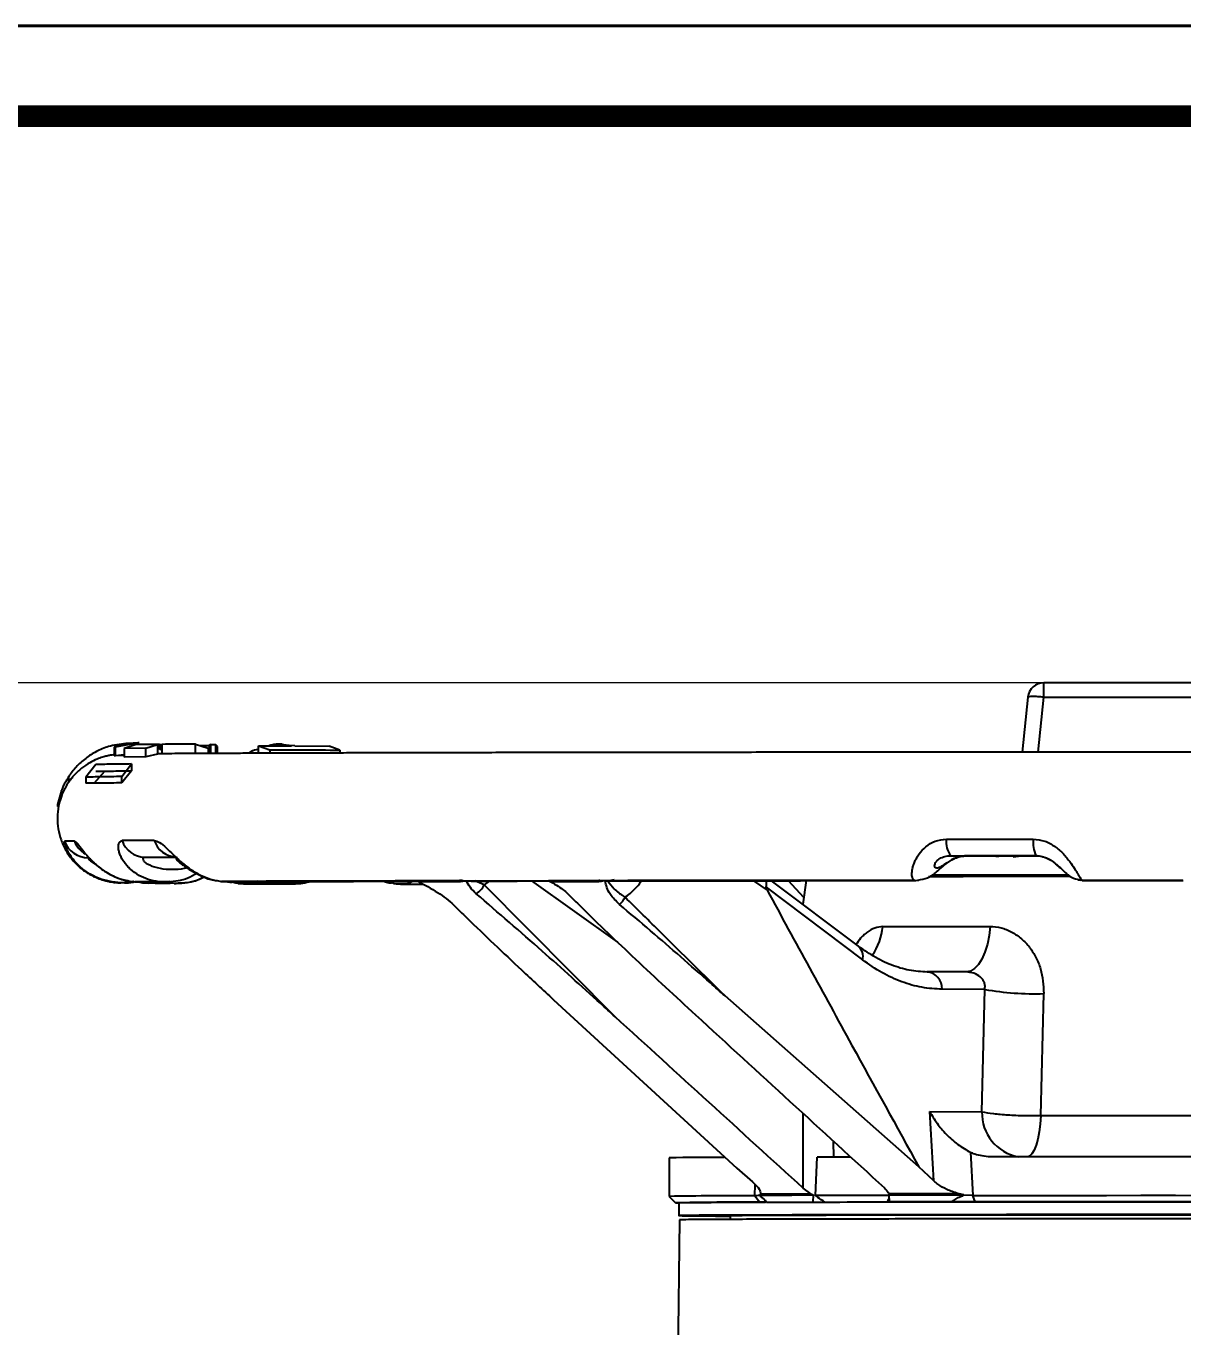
# Model space of a CAD drawing. Header units: millimetres. Extents: x 2126 to 3741, y 477 to 1658.
# Drawn here: x 3145.1 to 3325.4, y 1455.4 to 1658.1 of the extents above; entities that cross this region are included whole.
import ezdxf

# ---------------------------------------------------------------- set-up
doc = ezdxf.new("R2010")
doc.units = ezdxf.units.MM
doc.layers.add('AM_5', color=3, linetype='Continuous', lineweight=25)
doc.layers.add('粗实线', color=7, linetype='Continuous', lineweight=40)
doc.styles.add('SLDTEXTSTYLE1', font='txt.shx', dxfattribs={"width": 0.7, "bigfont": 'gbcbig.shx'})
doc.dimstyles.new('SLDDIMSTYLE12$0', dxfattribs={"dimtxt": 12, "dimasz": 10, "dimexe": 0, "dimexo": 0.0625, "dimgap": 0.875, "dimtad": 1, "dimdec": 1, "dimlfac": 1.8, "dimrnd": 1e-09, "dimzin": 12, "dimdsep": 46, "dimtxsty": 'SLDTEXTSTYLE1', "dimcen": 0.09, "dimdle": 8.16, "dimclrd": 3, "dimclre": 3, "dimadec": 0, "dimazin": 3, "dimtfac": 1, "dimtdec": 1, "dimtofl": 0, "dimtmove": 0, "dimatfit": 3, "dimfxl": 0, "dimfrac": 2, "dimtolj": 1, "dimlwd": 5, "dimlwe": 5, "dimarcsym": 0})

# ---------------------------------------------------------------- blocks, each defined once
blk = doc.blocks.new('图框2')
blk.add_line((23795.37, 7810.82), (22181, 7810.82))
at = {"const_width": 3.38}
blk.add_lwpolyline([(23781.31, 7796.75), (22251.31, 7796.75), (22251.31, 6643.63), (23781.31, 6643.63)], close=True, dxfattribs=at)
blk = doc.blocks.new('*D71')
at = {"layer": 'AM_5', "color": 3, "linetype": 'Continuous', "lineweight": 5, "transparency": 16777216}
for p, q in [((3320.12, 1555.77), (2982.27, 1555.77)), ((2982.27, 1177.92), (2982.27, 1545.77))]:
    blk.add_line(p, q, dxfattribs=at)
at = {"layer": 'AM_5', "color": 3, "lineweight": 5, "transparency": 16777216}
blk.add_line((3215.26, 1167.92), (2982.27, 1167.92), dxfattribs=at)
at = {"layer": 'AM_5', "color": 3, "lineweight": 50, "transparency": 16777216}
for points in [[(2980.61, 1545.77), (2983.94, 1545.77), (2982.27, 1555.77)], [(2980.61, 1177.92), (2983.94, 1177.92), (2982.27, 1167.92)]]:
    blk.add_solid(points, dxfattribs=at)
at = {"layer": 'Defpoints', "color": 0, "lineweight": 50, "transparency": 16777216}
for p in [(2982.27, 1555.77), (3320.19, 1555.77), (3215.32, 1167.92)]:
    blk.add_point(p, dxfattribs=at)
at = {"layer": 'AM_5', "color": 0, "transparency": 16777216, "insert": (2975.4, 1361.85), "char_height": 12, "attachment_point": 5, "rotation": 90, "style": 'SLDTEXTSTYLE1'}
blk.add_mtext('\\A1;437', dxfattribs=at)

msp = doc.modelspace()

# ---------------------------------------------------------------- linework, layer by layer
at = {"color": 7, "linetype": 'Continuous', "lineweight": 25}
for p, q in [((3303.7, 1553.514), (3303.7, 1555.77)), ((3336.675, 1555.77), (3303.7, 1555.77)), ((3301.213, 1553.529), (3300.321, 1544.952)), ((3302.809, 1544.952), (3303.7, 1553.514)), ((3303.7, 1553.514), (3336.675, 1553.514)), ((3160.431, 1546.129), (3158.84, 1545.763)), ((3159.017, 1545.766), (3158.84, 1545.763)), ((3158.84, 1545.763), (3158.84, 1544.358)), ((3159.017, 1545.766), (3161.52, 1546.26)), ((3159.017, 1544.361), (3159.017, 1545.766)), ((3160.392, 1544.522), (3159.017, 1544.361)), ((3160.621, 1546.326), (3159.229, 1546.102)), ((3160.431, 1546.129), (3159.229, 1546.102)), ((3162.254, 1546.137), (3160.392, 1545.522)), ((3163.747, 1545.558), (3160.392, 1545.522)), ((3160.392, 1545.522), (3160.392, 1544.178)), ((3161.782, 1546.351), (3160.621, 1546.326)), ((3161.52, 1546.26), (3162.707, 1546.403)), ((3161.805, 1546.353), (3161.782, 1546.351)), ((3162.531, 1546.4), (3161.805, 1546.353)), ((3165.592, 1546.17), (3162.254, 1546.137)), ((3162.707, 1546.403), (3162.531, 1546.4)), ((3163.747, 1545.558), (3165.592, 1546.17)), ((3163.747, 1544.206), (3163.747, 1545.558)), ((3165.592, 1544.635), (3163.747, 1544.206)), ((3166.278, 1545.733), (3165.553, 1545.921)), ((3165.592, 1546.17), (3165.592, 1544.635)), ((3166.135, 1546.121), (3165.612, 1546.165)), ((3165.632, 1546.199), (3165.796, 1546.181)), ((3166.278, 1545.323), (3165.914, 1545.462)), ((3166.278, 1546.175), (3166.278, 1544.708)), ((3171.518, 1546.212), (3173.451, 1545.578)), ((3171.518, 1544.74), (3171.518, 1546.212)), ((3172.181, 1545.995), (3173.628, 1545.989)), ((3173.451, 1545.578), (3173.451, 1544.75)), ((3173.451, 1545.014), (3173.84, 1544.805)), ((3173.84, 1544.805), (3173.451, 1544.798)), ((3173.912, 1546.155), (3173.628, 1545.989)), ((3173.628, 1545.989), (3173.628, 1544.918)), ((3173.912, 1546.155), (3174.638, 1546.152)), ((3173.912, 1544.752), (3173.912, 1546.155)), ((3174.938, 1545.826), (3174.638, 1546.152)), ((3174.638, 1546.152), (3174.638, 1544.756)), ((3174.938, 1544.757), (3174.938, 1545.826)), ((3181.308, 1545.959), (3183.101, 1545.336)), ((3181.308, 1545.959), (3186.444, 1545.937)), ((3181.308, 1544.783), (3181.308, 1545.959)), ((3183.101, 1545.336), (3183.101, 1544.79)), ((3186.984, 1545.934), (3184.258, 1546.055)), ((3185.016, 1546.179), (3184.479, 1546.181)), ((3186.984, 1545.934), (3192.313, 1545.913)), ((3193.975, 1545.283), (3192.313, 1545.913)), ((3193.975, 1545.283), (3193.975, 1544.823)), ((3155.96, 1543.032), (3154.413, 1541.057)), ((3159.017, 1544.361), (3158.84, 1544.358)), ((3160.258, 1544.459), (3159.58, 1544.452)), ((3160.029, 1541.157), (3161.527, 1543.112)), ((3163.747, 1544.206), (3160.392, 1544.178)), ((3161.527, 1543.112), (3161.527, 1542.039)), ((3151.748, 1540.26), (3151.748, 1541.166)), ((3154.413, 1541.057), (3154.413, 1540.112)), ((3155.702, 1540.137), (3157.358, 1542.006)), ((3161.527, 1542.039), (3160.029, 1540.158)), ((3160.029, 1540.158), (3160.029, 1541.157)), ((3150.601, 1538.972), (3150.006, 1536.825)), ((3150.612, 1538.994), (3150.601, 1538.972)), ((3150.601, 1538.078), (3150.601, 1538.972)), ((3150.612, 1538.102), (3150.612, 1538.994)), ((3150.006, 1536.825), (3150.006, 1536.475)), ((3150.156, 1536.475), (3150.006, 1536.475)), ((3150.601, 1538.078), (3150.384, 1537.297)), ((3150.612, 1538.102), (3150.601, 1538.078)), ((3163.594, 1528.594), (3168.504, 1528.62)), ((3163.594, 1528.594), (3168.624, 1528.59)), ((3289.205, 1528.825), (3302.451, 1528.829)), ((3289.205, 1528.825), (3291.584, 1528.801)), ((3296.649, 1528.647), (3295.41, 1528.798)), ((3298.922, 1528.648), (3300.162, 1528.8)), ((3159.007, 1524.662), (3158.92, 1524.666)), ((3158.927, 1524.674), (3158.962, 1524.684)), ((3158.942, 1524.678), (3158.999, 1524.646)), ((3158.962, 1524.684), (3159.008, 1524.709)), ((3159.052, 1524.674), (3159.008, 1524.709)), ((3159.052, 1524.674), (3159.008, 1524.662)), ((3159.319, 1524.641), (3159.292, 1524.673)), ((3159.999, 1524.666), (3161.912, 1524.737)), ((3161.24, 1524.755), (3161.721, 1524.86)), ((3163.137, 1524.594), (3162.436, 1524.739)), ((3163.224, 1524.585), (3163.061, 1524.619)), ((3163.137, 1524.594), (3163.061, 1524.619)), ((3163.182, 1524.594), (3163.137, 1524.594)), ((3163.754, 1524.605), (3163.224, 1524.585)), ((3163.75, 1524.586), (3164.128, 1524.535)), ((3165.898, 1524.687), (3163.754, 1524.605)), ((3165.804, 1524.77), (3165.981, 1524.798)), ((3167.487, 1524.826), (3165.898, 1524.759)), ((3165.898, 1524.759), (3165.981, 1524.798)), ((3166.878, 1524.712), (3167.23, 1524.778)), ((3167.575, 1524.552), (3168.777, 1524.6)), ((3168.176, 1524.504), (3168.472, 1524.502)), ((3175.327, 1524.848), (3175.523, 1524.819)), ((3175.624, 1524.808), (3175.543, 1524.819)), ((3175.624, 1524.808), (3175.843, 1524.819)), ((3177.798, 1524.562), (3177.222, 1524.688)), ((3177.638, 1524.632), (3177.975, 1524.587)), ((3178.132, 1524.498), (3177.846, 1524.535)), ((3178.046, 1524.508), (3177.846, 1524.535)), ((3177.975, 1524.587), (3178.033, 1524.579)), ((3178.033, 1524.579), (3178.983, 1524.45)), ((3186.264, 1524.468), (3187.063, 1524.508)), ((3187.007, 1524.422), (3187.819, 1524.546)), ((3187.063, 1524.508), (3187.247, 1524.517)), ((3188.904, 1524.711), (3189.557, 1524.811)), ((3202.443, 1524.486), (3202.05, 1524.584)), ((3202.747, 1524.42), (3202.335, 1524.462)), ((3202.437, 1524.452), (3202.335, 1524.462)), ((3202.909, 1524.43), (3202.747, 1524.42)), ((3202.747, 1524.42), (3206.918, 1524.41)), ((3203.326, 1524.429), (3202.909, 1524.43)), ((3203.032, 1524.438), (3203.434, 1524.378)), ((3206.314, 1524.942), (3212.777, 1524.955)), ((3206.314, 1524.942), (3206.57, 1524.806)), ((3206.569, 1524.806), (3212.812, 1524.812)), ((3213.066, 1524.954), (3212.663, 1524.954)), ((3212.777, 1524.955), (3212.812, 1524.812)), ((3212.812, 1524.812), (3213.555, 1524.916)), ((3216.495, 1524.293), (3215.029, 1524.906)), ((3217.277, 1524.875), (3216.495, 1524.293)), ((3236.887, 1503.732), (3216.495, 1524.293)), ((3237.306, 1515.353), (3223.92, 1524.886)), ((3226.584, 1524.922), (3226.667, 1524.915)), ((3226.953, 1524.979), (3234.338, 1524.99)), ((3226.953, 1524.979), (3227.235, 1524.823)), ((3227.235, 1524.823), (3234.331, 1524.827)), ((3234.338, 1524.99), (3234.331, 1524.827)), ((3235.355, 1524.932), (3235.751, 1524.907)), ((3236.265, 1525.012), (3236.783, 1525.117)), ((3258.438, 1524.928), (3260.574, 1523.444)), ((3274.792, 1514.729), (3261.277, 1524.931)), ((3266.305, 1522.307), (3263.885, 1524.933)), ((3266.674, 1524.935), (3266.156, 1521.248)), ((3283.534, 1524.978), (3284.214, 1525.032)), ((3283.57, 1524.965), (3284.214, 1525.032)), ((3283.643, 1524.987), (3283.57, 1524.965)), ((3308.973, 1525.04), (3309.343, 1525.009)), ((3309.691, 1524.969), (3308.973, 1525.04)), ((3309.283, 1525.098), (3309.428, 1525.054)), ((3260.437, 1523.915), (3275.447, 1512.584)), ((3291.591, 1510.712), (3285.477, 1510.731)), ((3292.194, 1510.693), (3292.189, 1510.659)), ((3292.217, 1510.828), (3292.201, 1510.729)), ((3294.489, 1507.998), (3287.843, 1508.018)), ((3294.052, 1488.924), (3294.489, 1507.998)), ((3227.279, 1506.394), (3255.857, 1480.137)), ((3284.211, 1480.35), (3254.03, 1506.969)), ((3303.218, 1488.327), (3303.697, 1507.341)), ((3266.202, 1477.019), (3266.171, 1488.68)), ((3285.919, 1488.949), (3294.052, 1488.924)), ((3286.54, 1478.161), (3285.919, 1488.949)), ((3270.947, 1481.868), (3270.938, 1484.32)), ((3245.322, 1481.751), (3245.322, 1475.751)), ((3268.138, 1475.866), (3268.376, 1481.867)), ((3292.278, 1482.611), (3292.641, 1475.9)), ((3255.857, 1480.137), (3258.301, 1478.027)), ((3286.54, 1478.161), (3284.211, 1480.35)), ((3245.322, 1475.751), (3246.322, 1474.751)), ((3258.639, 1475.842), (3258.697, 1477.584)), ((3258.639, 1475.842), (3259.462, 1474.841)), ((3259.419, 1475.949), (3259.416, 1475.87)), ((3259.531, 1476.148), (3259.419, 1475.949)), ((3267.378, 1476.167), (3266.202, 1477.019)), ((3267.378, 1476.167), (3267.741, 1475.97)), ((3267.741, 1475.97), (3267.703, 1474.866)), ((3279.522, 1476.187), (3279.577, 1475.99)), ((3279.622, 1474.886), (3279.577, 1475.99)), ((3291.224, 1476.002), (3290.293, 1476.199)), ((3291.229, 1475.917), (3291.224, 1476.002)), ((3292.641, 1475.9), (3291.229, 1475.917)), ((3293.01, 1474.898), (3292.641, 1475.9)), ((3246.822, 1474.751), (3246.822, 1472.751)), ((3259.462, 1474.841), (3260.317, 1474.845)), ((3260.48, 1474.848), (3260.518, 1474.849)), ((3279.637, 1474.735), (3279.632, 1474.873)), ((3246.922, 1472.092), (3246.4, 1432.256)), ((3254.822, 1472.763), (3254.822, 1472.162))]:
    msp.add_line(p, q, dxfattribs=at)
at = {"color": 7, "linetype": 'Continuous', "lineweight": 25, "flags": 128}
for points in [[(3288.504, 1531.409), (3290.187, 1531.41), (3291.874, 1531.41), (3293.563, 1531.411), (3295.255, 1531.411), (3296.95, 1531.412), (3298.647, 1531.412), (3300.347, 1531.413), (3302.048, 1531.413)], [(3300.162, 1528.8), (3299.567, 1528.799), (3298.972, 1528.799), (3298.378, 1528.799), (3297.783, 1528.799), (3297.19, 1528.799), (3296.596, 1528.798), (3296.003, 1528.798), (3295.41, 1528.798)], [(3307.872, 1525.572), (3307.054, 1525.571), (3302.867, 1525.568), (3298.797, 1525.565), (3294.87, 1525.561), (3291.112, 1525.556), (3287.548, 1525.551), (3285.72, 1525.548)], [(3278.587, 1517.778), (3280.374, 1517.782), (3282.258, 1517.787), (3284.233, 1517.79), (3286.296, 1517.794), (3288.442, 1517.798), (3290.665, 1517.801), (3292.959, 1517.804), (3295.32, 1517.807)], [(3295.32, 1517.807), (3295.166, 1516.37), (3294.899, 1515.017), (3294.525, 1513.789), (3294.057, 1512.727), (3293.51, 1511.865), (3292.901, 1511.229), (3292.251, 1510.841), (3291.578, 1510.712)], [(3303.218, 1488.327), (3303.129, 1487.023), (3302.975, 1485.794), (3302.759, 1484.68), (3302.489, 1483.716), (3302.173, 1482.933), (3301.822, 1482.356), (3301.446, 1482.003), (3301.22, 1481.906)], [(3303.218, 1488.327), (3307.705, 1488.33), (3312.27, 1488.331), (3316.885, 1488.332), (3321.521, 1488.333), (3326.15, 1488.332), (3330.743, 1488.331), (3335.271, 1488.328), (3339.706, 1488.325), (3344.021, 1488.322), (3348.188, 1488.317), (3352.182, 1488.312), (3355.978, 1488.307), (3359.552, 1488.3), (3362.882, 1488.293), (3365.948, 1488.286), (3368.729, 1488.278), (3371.21, 1488.27)], [(3273.52, 1481.876), (3272.284, 1481.874), (3270.954, 1481.872), (3269.651, 1481.869), (3268.376, 1481.867)], [(3386.822, 1481.824), (3384.176, 1481.834), (3381.203, 1481.844), (3377.92, 1481.853), (3374.342, 1481.862), (3370.489, 1481.87), (3366.379, 1481.877), (3362.034, 1481.884), (3357.476, 1481.89), (3352.728, 1481.895), (3347.815, 1481.9), (3342.762, 1481.904), (3337.593, 1481.907), (3332.337, 1481.909), (3327.019, 1481.91), (3321.668, 1481.911), (3316.309, 1481.911), (3310.97, 1481.91), (3305.68, 1481.908), (3300.464, 1481.905), (3295.35, 1481.902)], [(3259.419, 1475.949), (3260.37, 1475.952), (3261.347, 1475.955), (3262.35, 1475.957), (3263.379, 1475.96), (3264.433, 1475.962), (3265.512, 1475.965), (3266.614, 1475.967), (3267.741, 1475.97)], [(3259.531, 1476.148), (3260.433, 1476.15), (3261.359, 1476.153), (3262.308, 1476.155), (3263.279, 1476.158), (3264.271, 1476.16), (3265.286, 1476.162), (3266.321, 1476.165), (3267.378, 1476.167)], [(3279.586, 1475.886), (3278.06, 1475.883), (3276.56, 1475.881), (3275.087, 1475.879), (3273.64, 1475.876), (3272.22, 1475.874), (3270.83, 1475.871), (3269.469, 1475.869), (3268.138, 1475.866)], [(3279.522, 1476.187), (3280.816, 1476.189), (3282.126, 1476.191), (3283.452, 1476.192), (3284.793, 1476.194), (3286.148, 1476.195), (3287.517, 1476.197), (3288.899, 1476.198), (3290.293, 1476.199)], [(3279.577, 1475.99), (3280.973, 1475.991), (3282.387, 1475.993), (3283.819, 1475.995), (3285.268, 1475.997), (3286.734, 1475.998), (3288.216, 1476), (3289.713, 1476.001), (3291.224, 1476.002)], [(3292.641, 1475.9), (3297.699, 1475.904), (3302.873, 1475.907), (3308.136, 1475.909), (3313.461, 1475.91), (3318.822, 1475.911), (3324.19, 1475.911), (3329.539, 1475.91), (3334.84, 1475.908)], [(3246.822, 1474.733), (3246.789, 1474.733), (3246.383, 1474.745), (3246.358, 1474.756), (3246.713, 1474.767), (3247.447, 1474.779), (3248.557, 1474.79), (3250.035, 1474.801), (3251.875, 1474.811), (3254.067, 1474.821), (3256.601, 1474.831), (3259.462, 1474.841)], [(3260.518, 1474.849), (3261.352, 1474.851), (3262.205, 1474.854), (3263.077, 1474.856), (3263.967, 1474.858), (3264.875, 1474.86), (3265.8, 1474.862), (3266.743, 1474.864), (3267.703, 1474.866)], [(3269.59, 1474.866), (3270.726, 1474.868), (3271.884, 1474.871), (3273.062, 1474.873), (3274.262, 1474.875), (3275.481, 1474.877), (3276.72, 1474.879), (3277.979, 1474.881), (3279.255, 1474.882)], [(3327.921, 1474.907), (3322.859, 1474.908), (3317.785, 1474.908), (3312.723, 1474.907), (3307.698, 1474.906), (3302.732, 1474.903), (3297.851, 1474.9), (3293.076, 1474.897), (3288.431, 1474.892), (3283.939, 1474.887), (3279.619, 1474.882), (3279.368, 1474.881)], [(3279.622, 1474.886), (3280.788, 1474.888), (3281.967, 1474.889), (3283.159, 1474.891), (3284.364, 1474.892), (3285.58, 1474.894), (3286.808, 1474.895), (3288.046, 1474.896), (3289.296, 1474.897)], [(3293.01, 1474.898), (3298, 1474.902), (3303.105, 1474.905), (3308.297, 1474.907), (3313.551, 1474.908), (3318.84, 1474.909), (3324.137, 1474.909), (3329.414, 1474.908), (3334.644, 1474.906)], [(3327.921, 1472.907), (3322.859, 1472.908), (3317.785, 1472.908), (3312.723, 1472.907), (3307.698, 1472.906), (3302.732, 1472.903), (3297.851, 1472.9), (3293.076, 1472.897), (3288.431, 1472.892), (3283.939, 1472.887), (3279.619, 1472.882), (3275.494, 1472.875), (3271.582, 1472.869), (3267.903, 1472.861), (3264.473, 1472.853), (3261.31, 1472.845), (3258.428, 1472.836), (3255.84, 1472.826), (3253.56, 1472.817), (3251.598, 1472.807), (3249.964, 1472.796), (3248.665, 1472.786), (3247.707, 1472.775), (3247.096, 1472.765), (3246.833, 1472.754), (3246.92, 1472.743), (3247.358, 1472.732), (3248.143, 1472.721), (3249.272, 1472.711), (3250.74, 1472.7), (3252.539, 1472.69), (3254.661, 1472.68), (3254.822, 1472.68)], [(3254.822, 1472.739), (3254.616, 1472.746), (3254.616, 1472.756), (3254.966, 1472.766), (3255.666, 1472.777), (3256.71, 1472.787), (3258.094, 1472.796), (3259.809, 1472.806), (3261.848, 1472.815), (3264.198, 1472.824), (3266.848, 1472.833), (3269.783, 1472.841), (3272.988, 1472.848), (3276.446, 1472.856), (3280.137, 1472.862), (3284.043, 1472.868), (3288.143, 1472.873), (3292.414, 1472.878), (3296.834, 1472.882), (3301.379, 1472.885), (3306.026, 1472.888), (3310.749, 1472.89), (3315.522, 1472.891), (3320.322, 1472.891), (3325.121, 1472.891), (3329.895, 1472.89)]]:
    msp.add_lwpolyline(points, dxfattribs=at)
at = {"color": 7, "linetype": 'Continuous', "lineweight": 25}
for centre, radius, start, end in [((3303.7, 1553.27), 2.5, 89.99963, 174.0622), ((3153.969, 1418.656), 112.461, 90.67829, 91.46899), ((3154.818, 1532.493), 3.99, 200.7466, 269.94723), ((3156.371, 1532.508), 3.987, 200.53714, 238.92466), ((3183.715, -2369.182), 3900.426, 90.273673, 90.347423), ((3163.66, 1532.389), 3.796, 198.69099, 269.01094), ((3168.605, 1532.311), 3.692, 197.51104, 268.43264), ((3292.03, 1530.978), 3.552, 173.03617, 217.31461), ((3307.488, 1530.937), 5.461, 174.99942, 202.70803), ((3175.657, 2931.616), 1407.053, 269.518479, 269.594895), ((3213.757, 1525.494), 2.99, 299.82941, 336.32535), ((3235.696, 1523.574), 2.995, 308.67298, 336.20635), ((3269.23, 1518.65), 9.398, 325.32743, 354.67802), ((3273.484, 1513.157), 2.046, 343.7516, 50.24879), ((3285.213, 1508.111), 2.633, 357.9869, 84.42865), ((3302.199, 1551.248), 43.932, 259.89257, 271.95432), ((3300.976, 1488.721), 6.927, 178.32202, 259.40651), ((3252.396, 1159.818), 322.01, 89.73693, 91.25872), ((3257.117, 725.218), 750.625, 89.883813, 90.900378), ((3258.507, 742.467), 732.377, 89.853938, 90.914175)]:
    msp.add_arc(centre, radius, start, end, dxfattribs=at)
msp.add_open_spline([(3303.7, 1553.514), (3303.376, 1553.544), (3302.728, 1553.603), (3301.909, 1553.632), (3301.333, 1553.612), (3301.253, 1553.556), (3301.213, 1553.529)], degree=3, dxfattribs=at)
for points, knots in [([(3158.84, 1544.549), (3158.787, 1544.544), (3158.649, 1544.529), (3158.271, 1544.472), (3157.703, 1544.359), (3156.982, 1544.167), (3156.068, 1543.84), (3154.943, 1543.292), (3153.686, 1542.444), (3152.457, 1541.282), (3151.407, 1539.867), (3150.614, 1538.272), (3150.114, 1536.558), (3149.925, 1534.781), (3150.054, 1532.999), (3150.497, 1531.268), (3151.238, 1529.642), (3152.256, 1528.174), (3153.516, 1526.911), (3154.881, 1525.958), (3156.14, 1525.351), (3157.136, 1525.01), (3157.896, 1524.822), (3158.469, 1524.721), (3158.792, 1524.678), (3158.896, 1524.668), (3158.92, 1524.666)], [0, 0, 0, 0, 0.0148867, 0.0392673, 0.0620584, 0.0873333, 0.1182037, 0.1585511, 0.2087423, 0.2639748, 0.320539, 0.3773811, 0.4342854, 0.491206, 0.5481328, 0.6050646, 0.6620035, 0.7189518, 0.7759064, 0.832816, 0.878701, 0.9113007, 0.9380514, 0.963413, 0.9915051, 1, 1, 1, 1]), ([(3159.226, 1546.103), (3158.795, 1546.021), (3157.696, 1545.811), (3156.055, 1545.099), (3154.349, 1544.027), (3152.881, 1542.717), (3152.114, 1541.667), (3151.748, 1541.166)], [0, 0, 0, 0, 0.1436466, 0.3657796, 0.5794741, 0.7996194, 1, 1, 1, 1]), ([(3165.463, 1545.985), (3165.618, 1545.97), (3165.94, 1545.939), (3166.163, 1545.829), (3166.278, 1545.772)], [0, 0, 0, 0, 0.4794776, 1, 1, 1, 1]), ([(3165.463, 1545.794), (3165.555, 1545.776), (3165.871, 1545.715), (3166.109, 1545.613), (3166.278, 1545.541)], [0, 0, 0, 0, 0.2892723, 1, 1, 1, 1]), ([(3165.463, 1545.636), (3165.536, 1545.616), (3165.821, 1545.54), (3166.083, 1545.397), (3166.278, 1545.29)], [0, 0, 0, 0, 0.2547132, 1, 1, 1, 1]), ([(3166.278, 1546.044), (3166.277, 1546.045), (3166.058, 1546.11), (3165.824, 1546.091), (3165.592, 1546.071)], [0, 0, 0, 0, 0.0059339, 1, 1, 1, 1]), ([(3166.278, 1545.248), (3166.116, 1545.343), (3165.897, 1545.472), (3165.654, 1545.54), (3165.592, 1545.558)], [0, 0, 0, 0, 0.7422142, 1, 1, 1, 1]), ([(3320.322, 1544.954), (3317.924, 1544.954), (3314.543, 1544.954), (3309.54, 1544.954), (3305.248, 1544.953), (3300.144, 1544.952), (3294.802, 1544.95), (3289.236, 1544.948), (3283.534, 1544.946), (3277.749, 1544.942), (3271.924, 1544.939), (3266.094, 1544.935), (3260.287, 1544.93), (3254.527, 1544.925), (3248.836, 1544.919), (3243.232, 1544.913), (3237.732, 1544.906), (3232.35, 1544.899), (3227.101, 1544.891), (3221.997, 1544.883), (3217.049, 1544.875), (3212.269, 1544.866), (3207.667, 1544.856), (3203.25, 1544.847), (3199.028, 1544.837), (3195.008, 1544.826), (3191.196, 1544.816), (3187.599, 1544.805), (3184.221, 1544.794), (3181.066, 1544.783), (3178.138, 1544.771), (3175.439, 1544.76), (3172.97, 1544.748), (3170.731, 1544.736), (3168.726, 1544.725), (3167.001, 1544.713), (3166.037, 1544.706), (3165.592, 1544.703)], [0, 0, 0, 0, 0.0344071, 0.0485109, 0.0718894, 0.0961605, 0.1221805, 0.149305, 0.1772714, 0.2058697, 0.2349502, 0.2644009, 0.2941371, 0.3240924, 0.3542143, 0.3844599, 0.4147936, 0.445185, 0.4756078, 0.5060385, 0.5364555, 0.5668389, 0.5971695, 0.6274283, 0.6575964, 0.6876542, 0.7175815, 0.7473561, 0.7769545, 0.8063502, 0.8355137, 0.8644114, 0.8930048, 0.921249, 0.9490912, 0.9764687, 1, 1, 1, 1]), ([(3165.604, 1546.192), (3165.757, 1546.196), (3165.944, 1546.201), (3166.123, 1546.15), (3166.154, 1546.141)], [0, 0, 0, 0, 0.8253899, 1, 1, 1, 1]), ([(3171.518, 1546.212), (3170.474, 1546.206), (3168.38, 1546.194), (3166.98, 1546.181), (3166.278, 1546.175)], [0, 0, 0, 0, 0.4988559, 1, 1, 1, 1]), ([(3179.838, 1544.778), (3179.941, 1544.87), (3180.363, 1545.252), (3180.901, 1545.352), (3181.308, 1545.428)], [0, 0, 0, 0, 0.2430477, 1, 1, 1, 1]), ([(3182.867, 1545.953), (3183.021, 1546.009), (3184.172, 1546.428), (3185.39, 1546.164), (3186.444, 1545.937)], [0, 0, 0, 0, 0.1344178, 1, 1, 1, 1]), ([(3183.101, 1545.336), (3184.758, 1545.327), (3188.08, 1545.31), (3192.007, 1545.292), (3193.975, 1545.283)], [0, 0, 0, 0, 0.498853, 1, 1, 1, 1]), ([(3481.796, 1524.673), (3481.851, 1524.679), (3481.992, 1524.694), (3482.374, 1524.751), (3482.941, 1524.864), (3483.663, 1525.057), (3484.576, 1525.384), (3485.701, 1525.931), (3486.958, 1526.779), (3488.187, 1527.941), (3489.238, 1529.357), (3490.031, 1530.952), (3490.531, 1532.666), (3490.719, 1534.442), (3490.59, 1536.224), (3490.148, 1537.955), (3489.406, 1539.581), (3488.389, 1541.049), (3487.129, 1542.313), (3485.763, 1543.265), (3484.505, 1543.872), (3483.508, 1544.213), (3482.75, 1544.401), (3482.169, 1544.504), (3481.724, 1544.561), (3481.357, 1544.594), (3480.943, 1544.619), (3480.553, 1544.632), (3479.964, 1544.646), (3479.179, 1544.659), (3478.246, 1544.671), (3477.06, 1544.684), (3475.676, 1544.696), (3474.013, 1544.709), (3472.079, 1544.722), (3469.876, 1544.735), (3467.41, 1544.748), (3464.684, 1544.76), (3461.704, 1544.773), (3458.475, 1544.785), (3455.003, 1544.797), (3451.294, 1544.809), (3447.356, 1544.82), (3443.195, 1544.831), (3438.818, 1544.842), (3434.234, 1544.852), (3429.45, 1544.862), (3424.477, 1544.872), (3419.322, 1544.881), (3413.995, 1544.889), (3408.507, 1544.898), (3402.868, 1544.905), (3397.089, 1544.912), (3391.181, 1544.919), (3385.158, 1544.925), (3379.033, 1544.93), (3372.821, 1544.935), (3366.541, 1544.94), (3360.216, 1544.944), (3353.883, 1544.947), (3347.607, 1544.949), (3341.555, 1544.951), (3336.11, 1544.953), (3331.334, 1544.954), (3326.205, 1544.954), (3322.57, 1544.954), (3320.322, 1544.954)], [0, 0, 0, 0, 0.0017465, 0.0044658, 0.0070078, 0.0098268, 0.0132699, 0.01777, 0.0233681, 0.0295284, 0.0358372, 0.0421771, 0.0485239, 0.0548725, 0.0612218, 0.0675716, 0.0739223, 0.080274, 0.0866264, 0.0929737, 0.0980915, 0.1017275, 0.1047111, 0.1075398, 0.110673, 0.1150505, 0.1222946, 0.1411051, 0.1636746, 0.1818588, 0.204115, 0.2240384, 0.2453355, 0.2673737, 0.2899055, 0.3127692, 0.3358643, 0.359126, 0.3825109, 0.405989, 0.4295389, 0.4531449, 0.4767954, 0.5004811, 0.5241948, 0.5479305, 0.5716831, 0.5954484, 0.619222, 0.6430003, 0.666779, 0.690554, 0.7143201, 0.7380713, 0.7617997, 0.7854945, 0.8091398, 0.8327115, 0.8561692, 0.8794397, 0.9023738, 0.9246109, 0.9449865, 0.9610624, 0.975932, 1, 1, 1, 1]), ([(3161.527, 1543.112), (3160.409, 1543.098), (3158.189, 1543.07), (3156.699, 1543.045), (3155.96, 1543.032)], [0, 0, 0, 0, 0.5034187, 1, 1, 1, 1]), ([(3151.748, 1541.166), (3151.602, 1540.936), (3151.315, 1540.482), (3150.976, 1539.827), (3150.76, 1539.348), (3150.66, 1539.107), (3150.622, 1539.014), (3150.615, 1539.001), (3150.612, 1538.994)], [0, 0, 0, 0, 0.2914797, 0.5750699, 0.8079281, 0.8967748, 0.9490808, 1, 1, 1, 1]), ([(3152.321, 1541.011), (3152.318, 1541.009), (3152.078, 1540.806), (3151.912, 1540.531), (3151.748, 1540.26)], [0, 0, 0, 0, 0.01355435, 1, 1, 1, 1]), ([(3160.029, 1541.157), (3158.9, 1541.139), (3156.661, 1541.104), (3155.158, 1541.073), (3154.413, 1541.057)], [0, 0, 0, 0, 0.5039201, 1, 1, 1, 1]), ([(3155.96, 1541.993), (3156.705, 1542.001), (3158.195, 1542.016), (3160.416, 1542.032), (3161.527, 1542.039)], [0, 0, 0, 0, 0.4999998, 1, 1, 1, 1]), ([(3160.029, 1540.158), (3158.909, 1540.151), (3156.668, 1540.136), (3155.165, 1540.12), (3154.413, 1540.112)], [0, 0, 0, 0, 0.5000002, 1, 1, 1, 1]), ([(3158.962, 1524.684), (3158.36, 1524.783), (3157.19, 1524.976), (3155.536, 1525.659), (3154.318, 1526.421), (3153.469, 1527.13), (3152.908, 1527.682), (3152.415, 1528.257), (3151.986, 1528.852), (3151.64, 1529.424), (3151.287, 1530.131), (3151.029, 1530.885), (3151.067, 1531.015), (3151.086, 1531.08)], [0, 0, 0, 0, 0.1284973, 0.2497639, 0.3799902, 0.4410033, 0.4995684, 0.5633982, 0.624473, 0.6884765, 0.7497189, 0.8750081, 1, 1, 1, 1]), ([(3152.638, 1531.109), (3152.754, 1531.047), (3152.986, 1530.921), (3153.639, 1530.027), (3154.37, 1529.095), (3155.08, 1528.308), (3155.852, 1527.544), (3156.744, 1526.813), (3157.735, 1526.167), (3158.789, 1525.598), (3160.201, 1525.028), (3161.371, 1524.837), (3161.972, 1524.738)], [0, 0, 0, 0, 0.1245331, 0.2497204, 0.3746604, 0.4358129, 0.4997369, 0.6193085, 0.6831267, 0.7499061, 0.8713351, 1, 1, 1, 1]), ([(3165.804, 1524.77), (3165.237, 1524.868), (3164.134, 1525.059), (3162.623, 1525.74), (3161.55, 1526.503), (3160.842, 1527.212), (3160.395, 1527.766), (3160.031, 1528.341), (3159.75, 1528.938), (3159.567, 1529.511), (3159.456, 1530.221), (3159.544, 1530.977), (3159.891, 1531.107), (3160.064, 1531.173)], [0, 0, 0, 0, 0.12847248, 0.24975174, 0.3799936, 0.44100837, 0.49957067, 0.56339972, 0.6244689, 0.68847721, 0.74971847, 0.87501061, 1, 1, 1, 1]), ([(3165.084, 1531.2), (3165.349, 1531.137), (3165.879, 1531.011), (3166.891, 1530.111), (3167.835, 1529.175), (3168.666, 1528.386), (3169.525, 1527.619), (3170.462, 1526.887), (3171.462, 1526.24), (3172.504, 1525.672), (3173.866, 1525.104), (3174.96, 1524.916), (3175.523, 1524.819)], [0, 0, 0, 0, 0.1245352, 0.2497123, 0.3746683, 0.4358121, 0.4997348, 0.6193036, 0.6831306, 0.7499247, 0.8713728, 1, 1, 1, 1]), ([(3283.534, 1524.978), (3283.428, 1525.062), (3283.221, 1525.225), (3283.104, 1525.885), (3283.172, 1526.642), (3283.364, 1527.356), (3283.576, 1527.916), (3283.866, 1528.5), (3284.379, 1529.306), (3285.26, 1530.27), (3286.718, 1531.207), (3287.909, 1531.342), (3288.504, 1531.409)], [0, 0, 0, 0, 0.12824094, 0.2497124, 0.38013368, 0.44117675, 0.49972094, 0.5635671, 0.62460086, 0.74964368, 0.87499954, 1, 1, 1, 1]), ([(3302.048, 1531.413), (3302.658, 1531.347), (3303.88, 1531.213), (3305.218, 1530.43), (3306.134, 1529.699), (3306.74, 1529.108), (3307.28, 1528.497), (3307.888, 1527.715), (3308.383, 1526.974), (3308.781, 1526.329), (3309.118, 1525.767), (3309.448, 1525.22), (3309.596, 1525.063), (3309.672, 1524.982)], [0, 0, 0, 0, 0.1245194, 0.2495841, 0.3108218, 0.3749069, 0.4359753, 0.4998788, 0.6193777, 0.6832429, 0.7501183, 0.8717113, 1, 1, 1, 1]), ([(3154.755, 1528.68), (3154.746, 1528.677), (3154.712, 1528.669), (3154.839, 1528.517), (3155.118, 1528.215), (3155.732, 1527.622), (3156.768, 1526.738), (3158.464, 1525.723), (3159.946, 1525.045), (3160.857, 1524.951), (3160.993, 1524.937)], [0, 0, 0, 0, 0.023323, 0.0856596, 0.1580207, 0.2430344, 0.4417407, 0.6789866, 0.9522608, 1, 1, 1, 1]), ([(3156.012, 1527.458), (3155.883, 1527.52), (3155.499, 1527.703), (3155.054, 1528.072), (3154.773, 1528.429), (3154.8, 1528.478), (3154.814, 1528.503)], [0, 0, 0, 0, 0.1407072, 0.4184993, 0.7090977, 1, 1, 1, 1]), ([(3170.166, 1526.928), (3170.026, 1526.887), (3169.258, 1526.664), (3167.842, 1526.618), (3166.006, 1526.753), (3164.576, 1527.185), (3163.711, 1527.717), (3163.334, 1528.161), (3163.3, 1528.521), (3163.496, 1528.569), (3163.594, 1528.594)], [0, 0, 0, 0, 0.0426739, 0.2343151, 0.4259587, 0.6169991, 0.7170695, 0.8085352, 0.9042176, 1, 1, 1, 1]), ([(3168.719, 1528.461), (3168.674, 1528.448), (3168.521, 1528.404), (3168.454, 1528.33), (3168.558, 1528.158), (3168.832, 1527.915), (3169.173, 1527.642), (3169.636, 1527.295), (3170.726, 1526.519), (3172.307, 1525.657), (3173.921, 1525.04), (3174.722, 1524.966), (3174.917, 1524.949)], [0, 0, 0, 0, 0.0349153, 0.1182998, 0.1932785, 0.2622653, 0.3240599, 0.3768786, 0.4681528, 0.7421421, 0.9372986, 1, 1, 1, 1]), ([(3284.054, 1525.032), (3284.582, 1525.113), (3285.723, 1525.289), (3286.82, 1526.156), (3287.732, 1526.953), (3288.511, 1527.626), (3289.361, 1528.184), (3290.081, 1528.53), (3290.852, 1528.763), (3291.358, 1528.788), (3291.619, 1528.801)], [0, 0, 0, 0, 0.1857217, 0.4006953, 0.525066, 0.6801172, 0.7583564, 0.8357456, 0.9152422, 1, 1, 1, 1]), ([(3291.584, 1528.801), (3291.257, 1528.778), (3290.606, 1528.731), (3289.676, 1528.377), (3288.903, 1527.935), (3288.135, 1527.401), (3287.515, 1526.978), (3287.01, 1526.827), (3286.684, 1526.989), (3286.631, 1527.418), (3286.936, 1527.951), (3287.45, 1528.394), (3288.241, 1528.753), (3288.883, 1528.801), (3289.205, 1528.825)], [0, 0, 0, 0, 0.0625989, 0.1249043, 0.1872263, 0.2496807, 0.3746119, 0.4998044, 0.6249986, 0.7497987, 0.8151711, 0.8749227, 0.9374287, 1, 1, 1, 1]), ([(3295.41, 1528.798), (3294.72, 1528.798), (3293.339, 1528.799), (3292.169, 1528.801), (3291.584, 1528.801)], [0, 0, 0, 0, 0.500015, 1, 1, 1, 1]), ([(3302.658, 1528.803), (3302.431, 1528.803), (3301.748, 1528.801), (3300.797, 1528.8), (3300.162, 1528.8)], [0, 0, 0, 0, 0.33151063, 1, 1, 1, 1]), ([(3302.451, 1528.829), (3302.779, 1528.805), (3303.436, 1528.758), (3304.338, 1528.399), (3305.043, 1527.956), (3305.675, 1527.427), (3306.087, 1527.001), (3306.222, 1526.939), (3306.285, 1526.91)], [0, 0, 0, 0, 0.1298177, 0.2599092, 0.3835834, 0.5188926, 0.7778114, 1, 1, 1, 1]), ([(3303.352, 1528.727), (3303.628, 1528.644), (3304.192, 1528.477), (3305.004, 1528.003), (3305.768, 1527.401), (3306.782, 1526.456), (3307.832, 1525.395), (3308.852, 1525.186), (3309.283, 1525.098)], [0, 0, 0, 0, 0.099024, 0.2022508, 0.3197532, 0.4562471, 0.7696172, 1, 1, 1, 1]), ([(3159.024, 1524.656), (3159.084, 1524.65), (3159.35, 1524.622), (3159.587, 1524.613), (3159.76, 1524.606), (3159.866, 1524.602)], [0, 0, 0, 0, 0.102874, 0.4498624, 1, 1, 1, 1]), ([(3161.868, 1524.799), (3161.845, 1524.791), (3160.953, 1524.501), (3159.99, 1524.589), (3159.052, 1524.674)], [0, 0, 0, 0, 0.0262577, 1, 1, 1, 1]), ([(3160.416, 1524.619), (3160.86, 1524.609), (3161.367, 1524.598), (3161.852, 1524.721), (3161.912, 1524.737)], [0, 0, 0, 0, 0.87522233, 1, 1, 1, 1]), ([(3161.748, 1524.774), (3161.728, 1524.77), (3161.509, 1524.725), (3161.219, 1524.694), (3160.883, 1524.655), (3160.79, 1524.65), (3160.737, 1524.647)], [0, 0, 0, 0, 0.02437842, 0.26552725, 0.57548966, 1, 1, 1, 1]), ([(3161.972, 1524.738), (3162.516, 1524.743), (3163.606, 1524.754), (3165.071, 1524.764), (3165.804, 1524.77)], [0, 0, 0, 0, 0.4993996, 1, 1, 1, 1]), ([(3165.898, 1524.759), (3165.167, 1524.754), (3163.702, 1524.744), (3162.613, 1524.733), (3162.067, 1524.728)], [0, 0, 0, 0, 0.4993996, 1, 1, 1, 1]), ([(3163.159, 1524.68), (3163.444, 1524.683), (3164.116, 1524.69), (3165.358, 1524.701), (3166.414, 1524.708), (3166.911, 1524.712)], [0, 0, 0, 0, 0.2805546, 0.6611713, 1, 1, 1, 1]), ([(3163.224, 1524.585), (3163.856, 1524.58), (3165.12, 1524.568), (3166.756, 1524.558), (3167.575, 1524.552)], [0, 0, 0, 0, 0.499399, 1, 1, 1, 1]), ([(3167.491, 1524.561), (3166.671, 1524.567), (3165.142, 1524.577), (3163.959, 1524.587), (3163.41, 1524.592)], [0, 0, 0, 0, 0.5361807, 1, 1, 1, 1]), ([(3167.23, 1524.778), (3168.288, 1524.872), (3169.916, 1525.017), (3171.302, 1525.853), (3171.789, 1526.146)], [0, 0, 0, 0, 0.6493093, 1, 1, 1, 1]), ([(3168.445, 1524.502), (3169.056, 1524.535), (3170.251, 1524.599), (3171.722, 1524.998), (3172.53, 1525.384), (3172.806, 1525.517)], [0, 0, 0, 0, 0.4074999, 0.7971073, 1, 1, 1, 1]), ([(3168.777, 1524.6), (3169.241, 1524.603), (3170.569, 1524.61), (3171.979, 1525.017), (3172.769, 1525.514), (3172.785, 1525.524)], [0, 0, 0, 0, 0.3456559, 0.9874843, 1, 1, 1, 1]), ([(3175.523, 1524.819), (3177.053, 1524.825), (3180.119, 1524.837), (3185.073, 1524.853), (3190.067, 1524.867), (3195.05, 1524.879), (3200.348, 1524.891), (3204.15, 1524.899), (3206.051, 1524.902)], [0, 0, 0, 0, 0.1901055, 0.3809491, 0.5349186, 0.6888882, 0.8444441, 1, 1, 1, 1]), ([(3206.083, 1524.89), (3203.767, 1524.885), (3199.127, 1524.876), (3193.168, 1524.862), (3187.978, 1524.849), (3183.509, 1524.836), (3179.344, 1524.822), (3176.864, 1524.813), (3175.624, 1524.808)], [0, 0, 0, 0, 0.1905993, 0.3819402, 0.5356681, 0.689396, 0.844698, 1, 1, 1, 1]), ([(3176.397, 1524.849), (3176.468, 1524.821), (3176.736, 1524.715), (3177.016, 1524.699), (3177.222, 1524.688)], [0, 0, 0, 0, 0.2662563, 1, 1, 1, 1]), ([(3176.503, 1524.764), (3176.532, 1524.764), (3177.484, 1524.768), (3179.583, 1524.777), (3182.821, 1524.789), (3186.329, 1524.801), (3190.068, 1524.812), (3194.036, 1524.824), (3198.233, 1524.835), (3202.261, 1524.844), (3204.978, 1524.85), (3206.147, 1524.853)], [0, 0, 0, 0, 0.003964, 0.1311845, 0.2589432, 0.3871182, 0.5156196, 0.6443792, 0.7733439, 0.9024716, 1, 1, 1, 1]), ([(3181.212, 1524.871), (3180.993, 1524.774), (3180.072, 1524.367), (3178.971, 1524.441), (3178.132, 1524.498)], [0, 0, 0, 0, 0.23741312, 1, 1, 1, 1]), ([(3178.132, 1524.498), (3179.403, 1524.493), (3181.948, 1524.483), (3184.824, 1524.473), (3186.264, 1524.468)], [0, 0, 0, 0, 0.4993995, 1, 1, 1, 1]), ([(3186.183, 1524.478), (3184.745, 1524.483), (3181.967, 1524.492), (3179.51, 1524.502), (3178.325, 1524.507)], [0, 0, 0, 0, 0.5178805, 1, 1, 1, 1]), ([(3178.96, 1524.451), (3178.965, 1524.451), (3179.968, 1524.446), (3182.198, 1524.438), (3184.889, 1524.429), (3186.599, 1524.423), (3187.066, 1524.422)], [0, 0, 0, 0, 0.0022858, 0.4215553, 0.8421077, 1, 1, 1, 1]), ([(3187.247, 1524.517), (3187.678, 1524.491), (3188.313, 1524.454), (3188.966, 1524.723), (3189.174, 1524.809)], [0, 0, 0, 0, 0.68017584, 1, 1, 1, 1]), ([(3200.862, 1524.841), (3200.971, 1524.794), (3201.364, 1524.627), (3201.762, 1524.602), (3202.05, 1524.584)], [0, 0, 0, 0, 0.2767867, 1, 1, 1, 1]), ([(3205.327, 1524.851), (3205.134, 1524.735), (3204.535, 1524.374), (3203.759, 1524.419), (3203.233, 1524.45)], [0, 0, 0, 0, 0.3216108, 1, 1, 1, 1]), ([(3203.421, 1524.378), (3204.41, 1524.375), (3205.57, 1524.373), (3206.805, 1524.37), (3206.988, 1524.37)], [0, 0, 0, 0, 0.8524702, 1, 1, 1, 1]), ([(3206.051, 1524.902), (3206.048, 1524.91), (3206.04, 1524.926), (3206.15, 1524.94), (3206.265, 1524.942), (3206.314, 1524.942)], [0, 0, 0, 0, 0.36415878, 0.730056, 1, 1, 1, 1]), ([(3206.051, 1524.902), (3206.123, 1524.874), (3206.267, 1524.817), (3206.468, 1524.809), (3206.57, 1524.806)], [0, 0, 0, 0, 0.4905779, 1, 1, 1, 1]), ([(3206.083, 1524.89), (3207.159, 1524.301), (3208.775, 1523.416), (3210.635, 1522.137), (3211.357, 1521.489), (3211.724, 1521.16)], [0, 0, 0, 0, 0.4948815, 0.7435182, 1, 1, 1, 1]), ([(3212.777, 1524.955), (3212.857, 1524.954), (3213.018, 1524.953), (3213.3, 1524.935), (3213.477, 1524.922), (3213.555, 1524.916)], [0, 0, 0, 0, 0.3587973, 0.7200357, 1, 1, 1, 1]), ([(3213.555, 1524.916), (3215.655, 1524.919), (3219.86, 1524.926), (3224.33, 1524.932), (3226.569, 1524.935)], [0, 0, 0, 0, 0.4993351, 1, 1, 1, 1]), ([(3213.716, 1524.903), (3215.796, 1524.906), (3219.955, 1524.913), (3224.374, 1524.919), (3226.584, 1524.922)], [0, 0, 0, 0, 0.5000042, 1, 1, 1, 1]), ([(3215.244, 1522.9), (3214.909, 1523.222), (3214.182, 1523.92), (3213.879, 1524.559), (3213.716, 1524.903)], [0, 0, 0, 0, 0.461832, 1, 1, 1, 1]), ([(3214.468, 1524.87), (3215.337, 1524.871), (3217.865, 1524.876), (3221.95, 1524.883), (3225.239, 1524.888), (3226.737, 1524.89)], [0, 0, 0, 0, 0.2220878, 0.6459102, 1, 1, 1, 1]), ([(3226.569, 1524.935), (3226.575, 1524.943), (3226.589, 1524.959), (3226.734, 1524.977), (3226.883, 1524.978), (3226.953, 1524.979)], [0, 0, 0, 0, 0.34458151, 0.6913843, 1, 1, 1, 1]), ([(3226.569, 1524.935), (3226.737, 1524.885), (3226.939, 1524.826), (3227.193, 1524.824), (3227.235, 1524.823)], [0, 0, 0, 0, 0.8320754, 1, 1, 1, 1]), ([(3226.584, 1524.922), (3227.379, 1524.466), (3228.493, 1523.828), (3229.252, 1523.137), (3229.469, 1522.939)], [0, 0, 0, 0, 0.7138885, 1, 1, 1, 1]), ([(3234.331, 1524.827), (3234.466, 1524.831), (3234.743, 1524.84), (3235.043, 1524.909), (3235.197, 1524.945)], [0, 0, 0, 0, 0.4892665, 1, 1, 1, 1]), ([(3234.338, 1524.99), (3234.431, 1524.989), (3234.616, 1524.987), (3234.927, 1524.967), (3235.111, 1524.952), (3235.197, 1524.945)], [0, 0, 0, 0, 0.3456454, 0.6937449, 1, 1, 1, 1]), ([(3235.197, 1524.945), (3238.064, 1524.948), (3243.811, 1524.954), (3252.231, 1524.961), (3260.256, 1524.967), (3267.86, 1524.972), (3275.614, 1524.975), (3280.894, 1524.977), (3283.534, 1524.978)], [0, 0, 0, 0, 0.1905194, 0.3817787, 0.5355474, 0.689316, 0.844658, 1, 1, 1, 1]), ([(3283.57, 1524.965), (3280.334, 1524.964), (3273.85, 1524.961), (3264.968, 1524.957), (3256.869, 1524.951), (3249.529, 1524.946), (3242.327, 1524.939), (3237.679, 1524.934), (3235.355, 1524.932)], [0, 0, 0, 0, 0.191069, 0.3828813, 0.5363817, 0.689882, 0.844941, 1, 1, 1, 1]), ([(3237.568, 1521.236), (3237.039, 1521.759), (3236.134, 1522.656), (3235.544, 1523.896), (3235.418, 1524.584), (3235.355, 1524.932)], [0, 0, 0, 0, 0.4102096, 0.7017854, 1, 1, 1, 1]), ([(3235.752, 1524.906), (3236.042, 1524.493), (3236.481, 1523.868), (3237.319, 1523.142), (3237.839, 1522.76), (3238.127, 1522.565), (3238.289, 1522.459), (3238.376, 1522.404), (3238.421, 1522.376), (3238.433, 1522.369), (3238.436, 1522.367), (3238.437, 1522.366), (3238.437, 1522.366), (3238.437, 1522.365)], [0, 0, 0, 0, 0.49197562, 0.74489765, 0.87175356, 0.93563258, 0.96773802, 0.99159295, 0.99772437, 0.99934206, 0.99978984, 0.99992413, 1, 1, 1, 1]), ([(3235.975, 1524.904), (3236.909, 1524.905), (3239.721, 1524.909), (3244.566, 1524.914), (3250.485, 1524.921), (3256.525, 1524.927), (3262.663, 1524.932), (3268.885, 1524.937), (3275.176, 1524.941), (3280.127, 1524.944), (3282.996, 1524.945), (3283.73, 1524.946)], [0, 0, 0, 0, 0.0636959, 0.1918521, 0.3199247, 0.4478685, 0.5756211, 0.7030914, 0.8301371, 0.9565192, 1, 1, 1, 1]), ([(3238.437, 1522.365), (3238.701, 1522.55), (3239.195, 1522.897), (3239.934, 1523.605), (3240.551, 1524.207), (3240.864, 1524.748), (3240.957, 1524.91)], [0, 0, 0, 0, 0.28673118, 0.53732024, 0.86197598, 1, 1, 1, 1]), ([(3260.437, 1523.915), (3260.487, 1524.243), (3260.541, 1524.603), (3260.46, 1524.903), (3260.453, 1524.93)], [0, 0, 0, 0, 0.911396, 1, 1, 1, 1]), ([(3286.245, 1525.82), (3286.867, 1525.821), (3289.189, 1525.826), (3293.792, 1525.832), (3299.952, 1525.839), (3304.612, 1525.842), (3307.216, 1525.843), (3307.572, 1525.843)], [0, 0, 0, 0, 0.1039033, 0.3876622, 0.671421, 0.9551799, 1, 1, 1, 1]), ([(3309.672, 1524.982), (3312.286, 1524.982), (3317.52, 1524.981), (3322.76, 1524.98), (3325.383, 1524.98)], [0, 0, 0, 0, 0.4994046, 1, 1, 1, 1]), ([(3325.37, 1524.967), (3322.759, 1524.968), (3317.53, 1524.969), (3312.306, 1524.969), (3309.691, 1524.969)], [0, 0, 0, 0, 0.499406, 1, 1, 1, 1]), ([(3309.717, 1524.954), (3309.895, 1524.954), (3311.495, 1524.954), (3315.031, 1524.954), (3318.389, 1524.954), (3320.322, 1524.954)], [0, 0, 0, 0, 0.0506143, 0.4536054, 1, 1, 1, 1]), ([(3236.887, 1503.732), (3236.139, 1504.413), (3232.398, 1507.819), (3225.32, 1514.208), (3218.701, 1519.918), (3215.244, 1522.9)], [0, 0, 0, 0, 0.1067041, 0.5335339, 1, 1, 1, 1]), ([(3229.469, 1522.939), (3230.153, 1522.257), (3233.576, 1518.847), (3240.199, 1512.538), (3246.285, 1506.918), (3249.42, 1504.022)], [0, 0, 0, 0, 0.10808648, 0.54047259, 1, 1, 1, 1]), ([(3254.03, 1506.969), (3250.716, 1510.239), (3245.517, 1515.369), (3240.321, 1520.504), (3238.437, 1522.365)], [0, 0, 0, 0, 0.6374709, 1, 1, 1, 1]), ([(3260.574, 1523.444), (3260.551, 1523.49), (3260.502, 1523.584), (3260.452, 1523.714), (3260.432, 1523.821), (3260.431, 1523.878), (3260.436, 1523.906), (3260.437, 1523.915)], [0, 0, 0, 0, 0.3325712, 0.6879646, 0.8313814, 0.949784, 1, 1, 1, 1]), ([(3260.574, 1523.444), (3264.974, 1515.382), (3272.83, 1500.985), (3280.734, 1486.655), (3284.211, 1480.35)], [0, 0, 0, 0, 0.5600002, 1, 1, 1, 1]), ([(3211.724, 1521.16), (3212.412, 1520.485), (3215.855, 1517.108), (3221.046, 1512.183), (3225.619, 1507.935), (3227.279, 1506.394)], [0, 0, 0, 0, 0.1374136, 0.6871079, 1, 1, 1, 1]), ([(3254.03, 1506.969), (3253.267, 1507.646), (3249.45, 1511.028), (3244.013, 1515.786), (3239.193, 1519.861), (3237.568, 1521.236)], [0, 0, 0, 0, 0.14213623, 0.71070448, 1, 1, 1, 1]), ([(3278.587, 1517.778), (3278.167, 1517.734), (3277.317, 1517.645), (3276.421, 1517.113), (3275.852, 1516.663), (3275.518, 1516.363), (3275.004, 1515.843), (3274.641, 1515.292), (3274.405, 1514.932)], [0, 0, 0, 0, 0.2689949, 0.5444827, 0.6080958, 0.6798197, 0.7914169, 1, 1, 1, 1]), ([(3295.32, 1517.807), (3295.899, 1517.764), (3297.072, 1517.677), (3298.734, 1516.974), (3300.247, 1515.944), (3301.516, 1514.588), (3302.515, 1512.987), (3303.493, 1510.616), (3303.616, 1508.649), (3303.697, 1507.341)], [0, 0, 0, 0, 0.1235233, 0.2501507, 0.3747805, 0.5002123, 0.6235234, 0.7497125, 1, 1, 1, 1]), ([(3285.891, 1510.685), (3284.949, 1510.726), (3283.073, 1510.807), (3280.268, 1511.601), (3277.492, 1512.844), (3275.694, 1514.1), (3274.792, 1514.729)], [0, 0, 0, 0, 0.2510101, 0.5002071, 0.7492979, 1, 1, 1, 1]), ([(3287.843, 1508.018), (3286.79, 1508.077), (3284.689, 1508.195), (3281.545, 1509.106), (3278.444, 1510.497), (3276.446, 1511.889), (3275.447, 1512.584)], [0, 0, 0, 0, 0.2514799, 0.5012785, 0.7507527, 1, 1, 1, 1]), ([(3294.489, 1507.998), (3294.516, 1508.176), (3294.569, 1508.523), (3294.452, 1509.057), (3294.19, 1509.538), (3293.667, 1510.092), (3292.78, 1510.595), (3291.983, 1510.673), (3291.578, 1510.712)], [0, 0, 0, 0, 0.1251651, 0.2440023, 0.362149, 0.4834229, 0.7377951, 1, 1, 1, 1]), ([(3249.42, 1504.022), (3254.324, 1499.528), (3264.132, 1490.539), (3273.946, 1481.567), (3278.853, 1477.081)], [0, 0, 0, 0, 0.49999989, 1, 1, 1, 1]), ([(3266.202, 1477.019), (3261.315, 1481.467), (3251.541, 1490.365), (3241.772, 1499.276), (3236.887, 1503.732)], [0, 0, 0, 0, 0.4999999, 1, 1, 1, 1]), ([(3285.919, 1488.949), (3286.273, 1488.34), (3286.98, 1487.122), (3288.472, 1485.393), (3290.248, 1483.775), (3291.601, 1482.999), (3292.278, 1482.611)], [0, 0, 0, 0, 0.2505535, 0.5002592, 0.7500542, 1, 1, 1, 1]), ([(3294.052, 1488.924), (3294.607, 1488.828), (3295.719, 1488.635), (3298.059, 1488.433), (3300.651, 1488.313), (3302.361, 1488.322), (3303.218, 1488.327)], [0, 0, 0, 0, 0.248705, 0.4981896, 0.7483774, 1, 1, 1, 1]), ([(3295.35, 1481.902), (3294.517, 1481.975), (3293.451, 1482.07), (3292.489, 1482.513), (3292.278, 1482.611)], [0, 0, 0, 0, 0.7808049, 1, 1, 1, 1]), ([(3258.301, 1478.027), (3258.731, 1477.61), (3259.487, 1476.877), (3259.517, 1476.367), (3259.531, 1476.148)], [0, 0, 0, 0, 0.5693211, 1, 1, 1, 1]), ([(3290.293, 1476.199), (3289.706, 1476.392), (3288.533, 1476.777), (3287.301, 1477.507), (3286.746, 1477.984), (3286.54, 1478.161)], [0, 0, 0, 0, 0.3869803, 0.7723493, 1, 1, 1, 1]), ([(3259.416, 1475.87), (3259.277, 1475.863), (3259.089, 1475.854), (3258.731, 1475.845), (3258.639, 1475.842)], [0, 0, 0, 0, 0.744992, 1, 1, 1, 1]), ([(3259.416, 1475.87), (3259.549, 1475.771), (3259.805, 1475.58), (3260.17, 1475.229), (3260.402, 1474.976), (3260.518, 1474.849)], [0, 0, 0, 0, 0.3473237, 0.6730226, 1, 1, 1, 1]), ([(3269.59, 1474.866), (3269.205, 1475.094), (3268.694, 1475.397), (3268.248, 1475.774), (3268.138, 1475.866)], [0, 0, 0, 0, 0.7555152, 1, 1, 1, 1]), ([(3278.853, 1477.081), (3279.091, 1476.831), (3279.381, 1476.527), (3279.5, 1476.239), (3279.522, 1476.187)], [0, 0, 0, 0, 0.8219025, 1, 1, 1, 1]), ([(3279.586, 1475.886), (3279.559, 1475.603), (3279.524, 1475.229), (3279.308, 1474.951), (3279.255, 1474.882)], [0, 0, 0, 0, 0.7558236, 1, 1, 1, 1]), ([(3289.296, 1474.897), (3289.484, 1475.026), (3289.881, 1475.295), (3290.521, 1475.654), (3290.992, 1475.829), (3291.229, 1475.917)], [0, 0, 0, 0, 0.3105432, 0.6533134, 1, 1, 1, 1]), ([(3267.703, 1474.866), (3268.068, 1474.866), (3268.695, 1474.866), (3269.326, 1474.866), (3269.59, 1474.866)], [0, 0, 0, 0, 0.5811568, 1, 1, 1, 1]), ([(3279.255, 1474.882), (3279.399, 1474.883), (3279.638, 1474.884), (3279.626, 1474.886), (3279.622, 1474.886)], [0, 0, 0, 0, 0.6049865, 1, 1, 1, 1]), ([(3289.296, 1474.897), (3289.622, 1474.897), (3290.276, 1474.897), (3291.547, 1474.897), (3292.439, 1474.897), (3293.01, 1474.898)], [0, 0, 0, 0, 0.26453, 0.5290574, 1, 1, 1, 1]), ([(3320.322, 1472.249), (3317.119, 1472.249), (3310.714, 1472.248), (3301.27, 1472.244), (3292.153, 1472.238), (3283.517, 1472.228), (3275.511, 1472.217), (3268.272, 1472.204), (3261.923, 1472.188), (3256.575, 1472.171), (3252.311, 1472.153), (3249.235, 1472.133), (3247.286, 1472.113), (3247.043, 1472.099), (3246.922, 1472.092)], [0, 0, 0, 0, 0.0833348, 0.1666696, 0.2500044, 0.3333393, 0.4166741, 0.5000089, 0.5833437, 0.6666785, 0.7500133, 0.8333482, 0.916683, 1, 1, 1, 1]), ([(3393.722, 1472.092), (3393.601, 1472.098), (3393.358, 1472.112), (3391.409, 1472.132), (3388.333, 1472.152), (3384.069, 1472.17), (3378.721, 1472.187), (3372.372, 1472.203), (3365.133, 1472.217), (3357.127, 1472.228), (3348.491, 1472.237), (3339.374, 1472.244), (3329.93, 1472.248), (3323.525, 1472.249), (3320.322, 1472.249)], [0, 0, 0, 0, 0.08331703, 0.16665184, 0.24998666, 0.33332147, 0.41665629, 0.49999111, 0.58332592, 0.66666074, 0.74999555, 0.83333037, 0.91666518, 1, 1, 1, 1])]:
    msp.add_open_spline(points, degree=3, knots=knots, dxfattribs=at)

# ---------------------------------------------------------------- block references
at = {"layer": '粗实线', "linetype": 'ByBlock'}
msp.add_blockref('图框2', (-20054.634, -6152.73), dxfattribs=at)

# ---------------------------------------------------------------- dimensions: what is measured, and where the dimension line sits
at = {"layer": 'AM_5'}
dim = msp.add_linear_dim(base=(2982.273, 1555.77), p1=(3215.321, 1167.92), p2=(3320.187, 1555.77), angle=90, text='437', dimstyle='SLDDIMSTYLE12$0', override={"dimlfac": 1}, dxfattribs=at)
dim.commit()
dim.dimension.update_dxf_attribs({"geometry": '*D71', "text_midpoint": (2975.398, 1361.845)})

doc.saveas('drawing.dxf')
